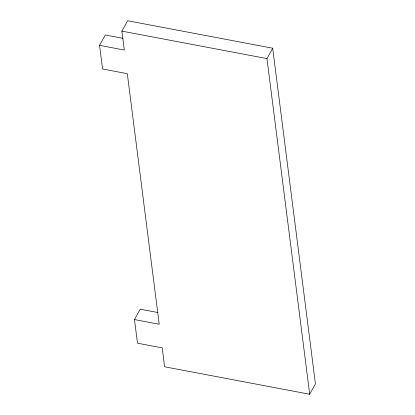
<?xml version="1.0" encoding="UTF-8"?>
<svg xmlns="http://www.w3.org/2000/svg" width="415" height="415" viewBox="0 0 415 415"><rect width="100%" height="100%" fill="white"/><g stroke="black" fill="none" stroke-linecap="round" stroke-linejoin="round"><path stroke-width="0.62" d="M99.569 45.36L124.298 50.039L121.891 31.13L127.623 20.75L272.691 48.207L315.431 383.87L309.704 394.25L164.631 366.793L162.224 347.879L137.49 343.2L134.481 319.56L159.215 324.245L127.312 73.678L102.578 68.999L99.569 45.36L105.296 34.979L123.053 38.341M309.704 394.25L266.964 58.588L272.691 48.207M134.481 319.56L140.213 309.18L157.97 312.542M121.891 31.13L266.964 58.588"/></g></svg>
